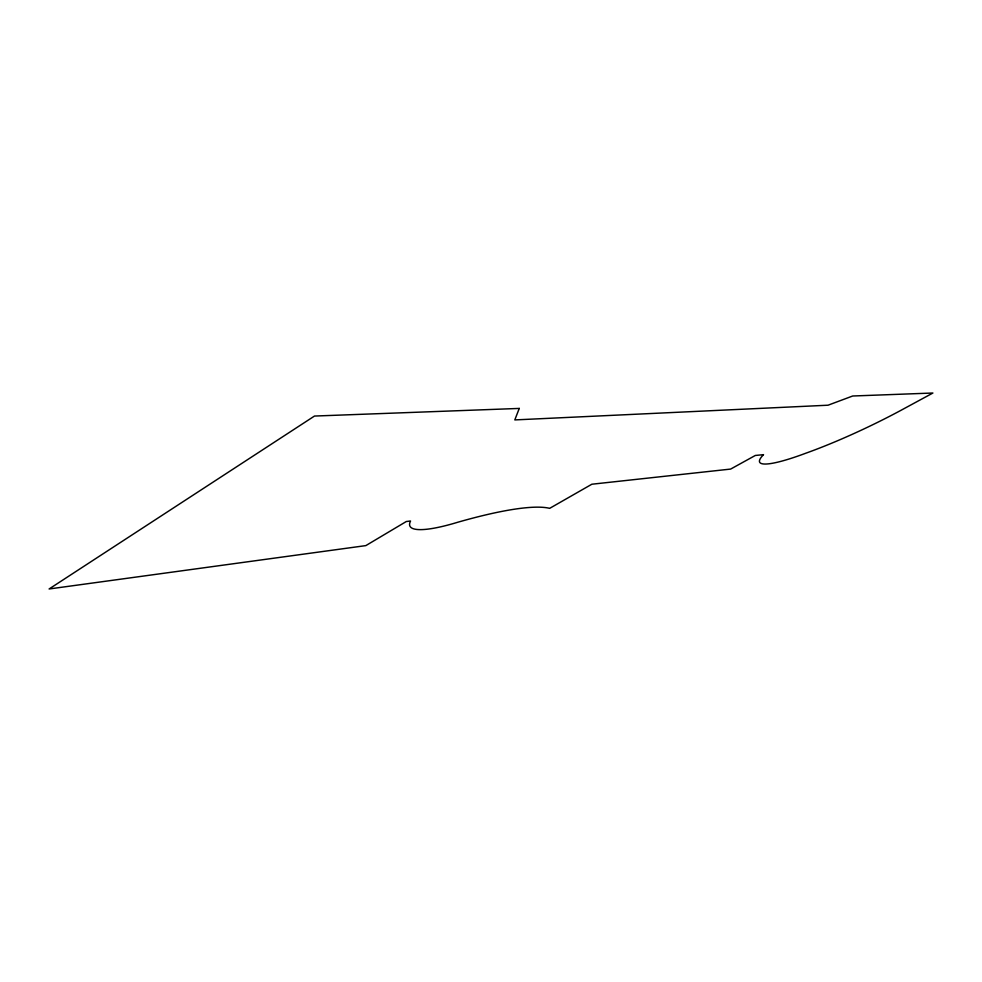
<?xml version="1.0" encoding="UTF-8"?>
<svg xmlns="http://www.w3.org/2000/svg" width="982" height="982" viewBox="0 0 982 982"><rect width="100%" height="100%" fill="white"/><g stroke="black" fill="none" stroke-linecap="round" stroke-linejoin="round"><path stroke-width="1.47" d="M519.269 408.426L514.801 419.915L828.035 405.21L852.695 396.004L932.9 393.021L902.9 409.273A120.872 18.351 -25.5 0 1 805.486 453.328A89.313 13.429 -25.4 0 1 763.53 454.666L755.318 455.464L730.645 469.077L591.864 484.224L549.675 508.345A227.775 38.408 -22.8 0 0 457.661 522.277A94.64 18.474 -23.7 0 1 410.562 521.012L406.29 521.528L365.832 545.611L49.1 588.979L314.486 416.049L519.269 408.426"/></g></svg>
